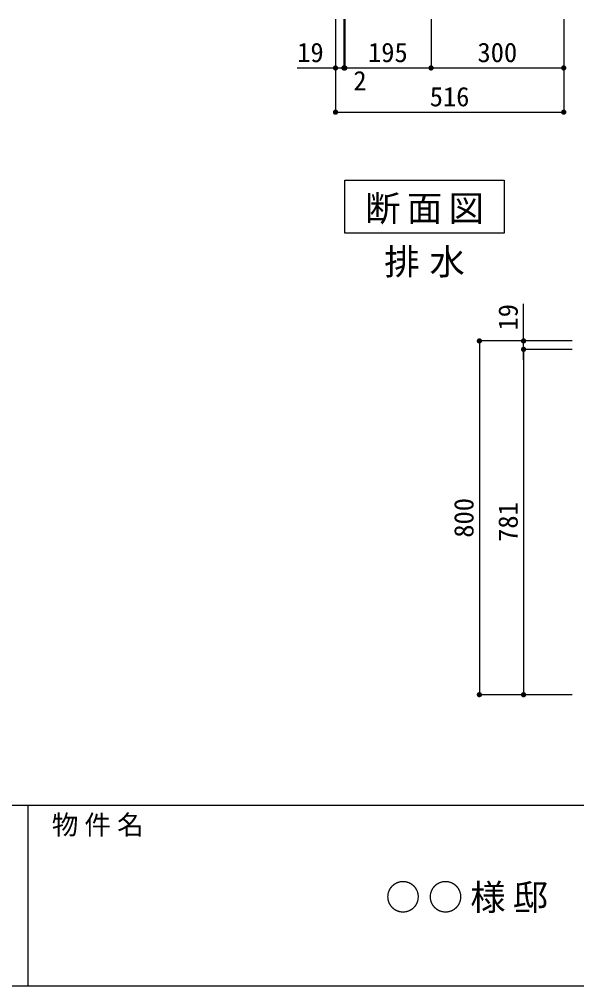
# Model space of a CAD drawing. Units: millimetres on the paper, scale 1:20. Extents: x -205 to 195, y -144 to 136.
# Drawn here: x -89.2 to -26.2, y -143.5 to -34.2 of the extents above; entities that cross this region are included whole.
import ezdxf
from ezdxf.enums import TextEntityAlignment as Align

# ---------------------------------------------------------------- set-up
doc = ezdxf.new("R2010")
doc.units = ezdxf.units.MM
for name, color, linetype in [('0-3_3', 4, 'Continuous'), ('0-B_11', 6, 'Continuous'), ('0-C_12', 7, 'Continuous'), ('0-D_13', 3, 'Continuous')]:
    doc.layers.add(name, color=color, linetype=linetype)
doc.styles.add('ＭＳ ゴシック', font='')
doc.styles.get('ＭＳ ゴシック').set_extended_font_data('MS Gothic')

msp = doc.modelspace()

# ---------------------------------------------------------------- hatches: boundary and pattern name
at = {"layer": '0-3_3'}
for points in [[(-53.198, -39.721, 1), (-53.798, -39.721, 1)], [(-52.248, -39.721, 1), (-52.848, -39.721, 1)], [(-52.248, -39.721, 1), (-52.848, -39.721, 1)], [(-52.148, -39.721, 1), (-52.748, -39.721, 1)], [(-52.148, -39.721, 1), (-52.748, -39.721, 1)], [(-42.398, -39.721, 1), (-42.998, -39.721, 1)], [(-42.398, -39.721, 1), (-42.998, -39.721, 1)], [(-27.398, -39.721, 1), (-27.998, -39.721, 1)], [(-53.198, -44.721, 1), (-53.798, -44.721, 1)], [(-27.398, -44.721, 1), (-27.998, -44.721, 1)], [(-36.935, -70.592, 1), (-37.535, -70.592, 1)], [(-31.935, -70.592, 1), (-32.535, -70.592, 1)], [(-31.935, -71.542, 1), (-32.535, -71.542, 1)], [(-31.935, -71.542, 1), (-32.535, -71.542, 1)], [(-36.935, -110.592, 1), (-37.535, -110.592, 1)], [(-31.935, -110.592, 1), (-32.535, -110.592, 1)]]:
    msp.add_hatch(color=132, dxfattribs=at).paths.add_polyline_path(points)

# ---------------------------------------------------------------- linework, layer by layer
for p, q in [((-53.498, -34.221), (-53.498, -39.721)), ((-53.498, -34.221), (-53.498, -44.721)), ((-52.548, -34.221), (-52.548, -39.721)), ((-52.548, -34.221), (-52.548, -39.721)), ((-52.448, -34.221), (-52.448, -39.721)), ((-52.448, -34.221), (-52.448, -39.721)), ((-42.698, -34.221), (-42.698, -39.721)), ((-42.698, -34.221), (-42.698, -39.721)), ((-27.698, -34.221), (-27.698, -39.721)), ((-27.698, -34.221), (-27.698, -44.721)), ((-57.828, -39.721), (-51.348, -39.721)), ((-53.748, -39.721), (-51.248, -39.721)), ((-52.448, -39.721), (-42.698, -39.721)), ((-42.698, -39.721), (-27.698, -39.721)), ((-53.498, -44.721), (-27.698, -44.721)), ((-32.235, -72.742), (-32.235, -66.406)), ((-26.735, -70.592), (-37.235, -70.592)), ((-37.235, -70.592), (-37.235, -110.592)), ((-26.735, -70.592), (-32.235, -70.592)), ((-26.735, -71.542), (-32.235, -71.542)), ((-26.735, -71.542), (-32.235, -71.542)), ((-32.235, -71.542), (-32.235, -110.592)), ((-26.735, -110.592), (-37.235, -110.592)), ((-26.735, -110.592), (-32.235, -110.592))]:
    msp.add_line(p, q, dxfattribs=at)
msp.add_lwpolyline([(-52.433, -52.421), (-34.433, -52.421), (-34.433, -58.421), (-52.433, -58.421)], close=True, dxfattribs=at)
at = {"layer": '0-B_11'}
for p, q in [((-205, -123.092), (195, -123.092)), ((-205, -143.5), (195, -143.5))]:
    msp.add_line(p, q, dxfattribs=at)
at = {"layer": '0-C_12'}
msp.add_line((-88.232, -143.5), (-88.232, -123.092), dxfattribs=at)

# ---------------------------------------------------------------- texts
at = {"layer": '0-3_3', "style": 'ＭＳ ゴシック'}
for s, p in [('19', (-57.828, -39.721)), ('195', (-49.823, -39.721)), ('300', (-37.448, -39.721)), ('2', (-51.478, -42.921)), ('516', (-42.848, -44.721))]:
    msp.add_text(s, height=2.199, dxfattribs=at).set_placement(p, align=Align.BOTTOM_LEFT)
for s, p in [('19', (-32.235, -69.406)), ('800', (-37.235, -92.842)), ('781', (-32.235, -93.317))]:
    msp.add_text(s, height=2.199, rotation=90, dxfattribs=at).set_placement(p, align=Align.BOTTOM_LEFT)
at = {"layer": '0-3_3', "char_height": 2.933, "attachment_point": 7, "style": 'ＭＳ ゴシック'}
for s, insert in [('\\T1.18;断面図', (-50.148, -57.421)), ('\\T1.28;排水', (-47.993, -63.421))]:
    msp.add_mtext(s, dxfattribs=dict(at, insert=insert))
at = {"layer": '0-D_13', "attachment_point": 7, "style": 'ＭＳ ゴシック'}
for s, insert, char_height in [('\\T1.23;物件名', (-85.567, -126.656), 2.199), ('\\T1.2;○○様邸', (-47.864, -135.296), 2.933)]:
    msp.add_mtext(s, dxfattribs=dict(at, insert=insert, char_height=char_height))

doc.saveas('drawing.dxf')
